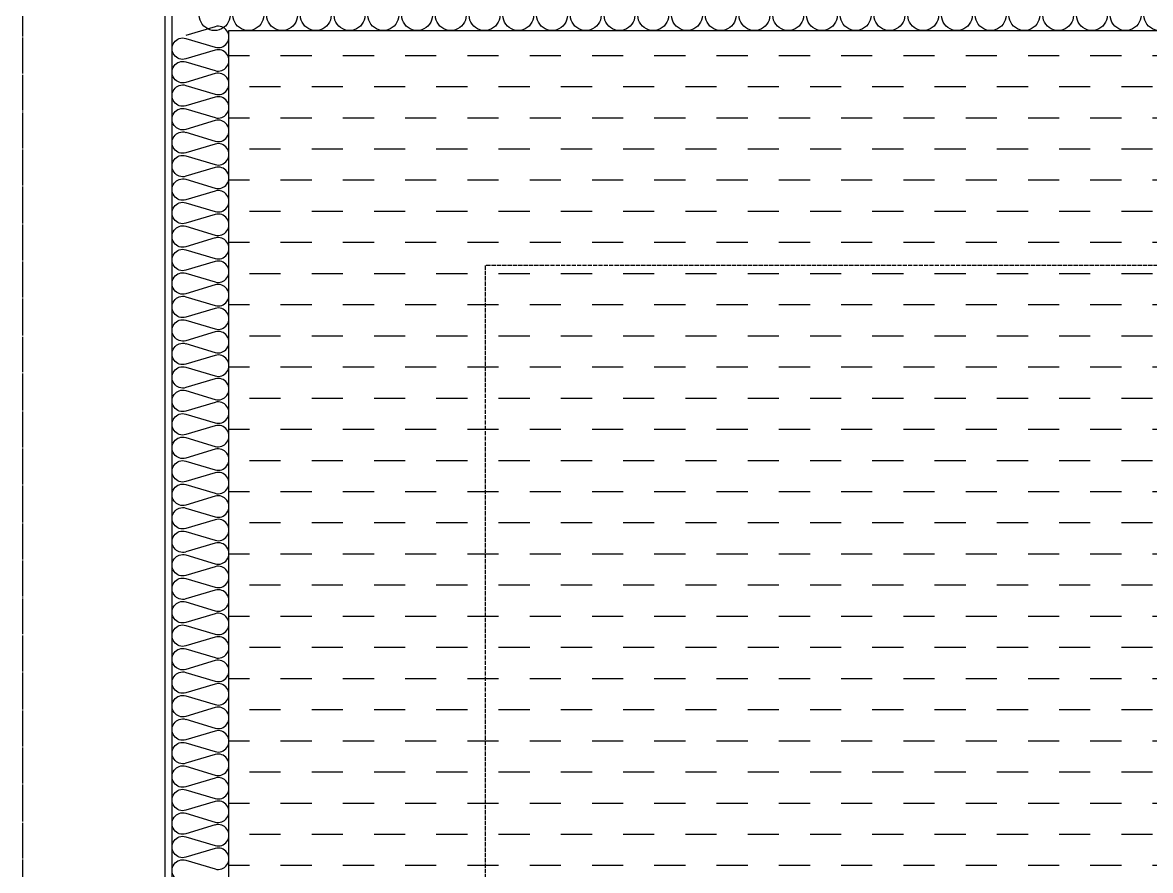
# Model space of a CAD drawing. Header units: millimetres. Extents: x 18456 to 179493, y -203649 to 469211.
# Drawn here: x 141600 to 143184, y 131989 to 133180 of the extents above; entities that cross this region are included whole.
import ezdxf

# ---------------------------------------------------------------- set-up
doc = ezdxf.new("R2010")
doc.units = ezdxf.units.MM
doc.linetypes.add('X-평면도(기본형)$0$CEN', pattern=[52.5, 50, -1, 0.5, -1])
doc.linetypes.add('X-평면도(기본형)$0$HID2', pattern=[7.5, 6, -1.5])
for name, color, linetype, true_color in [('X-평면도(기본형)$0$CEN', 1, 'X-평면도(기본형)$0$CEN', 0xff0000), ('X-평면도(기본형)$0$INS', 9, 'Continuous', 0x808080), ('X-평면도(기본형)$0$INSUL', 9, 'Continuous', 0x808080), ('X-평면도(기본형)$0$UIS', 7, 'X-평면도(기본형)$0$HID2', 0x000000), ('X-평면도(기본형)$0$W1', 2, 'Continuous', 0xffff00), ('X-평면도(기본형)$0$설비OPEN', 9, 'Continuous', 0x808080)]:
    doc.layers.add(name, color=color, linetype=linetype, true_color=true_color)

# ---------------------------------------------------------------- blocks, each defined once
blk = doc.blocks.new('U182 (X-평면도(기본형)$0$ins-l)')
at = {"layer": 'X-평면도(기본형)$0$INSUL', "color": 8, "true_color": 0x808080}
for p, q in [((4612.2, 24.2), (4596.8, 75.8)), ((4632.9, 75.8), (4617.4, 24.2)), ((4653.5, 24.2), (4638, 75.8)), ((4674.1, 75.8), (4658.6, 24.2)), ((4694.7, 24.2), (4679.2, 75.8)), ((4715.3, 75.8), (4699.8, 24.2)), ((4735.9, 24.2), (4720.4, 75.8)), ((4756.5, 75.8), (4741.1, 24.2)), ((4777.1, 24.2), (4761.7, 75.8)), ((4797.7, 75.8), (4782.3, 24.2)), ((4818.3, 24.2), (4802.9, 75.8)), ((4839, 75.8), (4823.5, 24.2)), ((4859.6, 24.2), (4844.1, 75.8)), ((4880.2, 75.8), (4864.7, 24.2)), ((4900.8, 24.2), (4885.3, 75.8)), ((4921.4, 75.8), (4905.9, 24.2)), ((4942, 24.2), (4926.5, 75.8)), ((4962.6, 75.8), (4947.2, 24.2)), ((4983.2, 24.2), (4967.8, 75.8)), ((5003.8, 75.8), (4988.4, 24.2)), ((5024.4, 24.2), (5009, 75.8)), ((5045, 75.8), (5029.6, 24.2)), ((5065.7, 24.2), (5050.2, 75.8)), ((5086.3, 75.8), (5070.8, 24.2)), ((5106.9, 24.2), (5091.4, 75.8)), ((5127.5, 75.8), (5112, 24.2)), ((5148.1, 24.2), (5132.6, 75.8)), ((5168.7, 75.8), (5153.3, 24.2)), ((5189.3, 24.2), (5173.9, 75.8)), ((5209.9, 75.8), (5194.5, 24.2)), ((5230.5, 24.2), (5215.1, 75.8)), ((5251.1, 75.8), (5235.7, 24.2)), ((5271.8, 24.2), (5256.3, 75.8)), ((5292.4, 75.8), (5276.9, 24.2)), ((5313, 24.2), (5297.5, 75.8)), ((5333.6, 75.8), (5318.1, 24.2)), ((5354.2, 24.2), (5338.7, 75.8)), ((5374.8, 75.8), (5359.3, 24.2)), ((5395.4, 24.2), (5380, 75.8)), ((5416, 75.8), (5400.6, 24.2)), ((5436.6, 24.2), (5421.2, 75.8)), ((5457.2, 75.8), (5441.8, 24.2)), ((5477.9, 24.2), (5462.4, 75.8)), ((5498.5, 75.8), (5483, 24.2)), ((5519.1, 24.2), (5503.6, 75.8)), ((5539.7, 75.8), (5524.2, 24.2)), ((5560.3, 24.2), (5544.8, 75.8)), ((5580.9, 75.8), (5565.4, 24.2)), ((5601.5, 24.2), (5586.1, 75.8)), ((5622.1, 75.8), (5606.7, 24.2)), ((5642.7, 24.2), (5627.3, 75.8)), ((5663.3, 75.8), (5647.9, 24.2)), ((5684, 24.2), (5668.5, 75.8)), ((5704.6, 75.8), (5689.1, 24.2)), ((5725.2, 24.2), (5709.7, 75.8)), ((5745.8, 75.8), (5730.3, 24.2)), ((5766.4, 24.2), (5750.9, 75.8)), ((5787, 75.8), (5771.5, 24.2)), ((5807.6, 24.2), (5792.2, 75.8)), ((5828.2, 75.8), (5812.8, 24.2)), ((5848.8, 24.2), (5833.4, 75.8)), ((5869.4, 75.8), (5854, 24.2)), ((5890.1, 24.2), (5874.6, 75.8)), ((5910.7, 75.8), (5895.2, 24.2)), ((5931.3, 24.2), (5915.8, 75.8)), ((5951.9, 75.8), (5936.4, 24.2)), ((5972.5, 24.2), (5957, 75.8)), ((5993.1, 75.8), (5977.6, 24.2)), ((6013.7, 24.2), (5998.3, 75.8)), ((6034.3, 75.8), (6018.9, 24.2)), ((6054.9, 24.2), (6039.5, 75.8)), ((6075.5, 75.8), (6060.1, 24.2))]:
    blk.add_line(p, q, dxfattribs=at)
at = {"layer": 'X-평면도(기본형)$0$INSUL', "color": 8, "true_color": 0x808080, "extrusion": (0, 0, -1)}
for centre in [(-4614.8, 81.2), (-4656, 81.2), (-4697.3, 81.2), (-4738.5, 81.2), (-4779.7, 81.2), (-4820.9, 81.2), (-4862.1, 81.2), (-4903.4, 81.2), (-4944.6, 81.2), (-4985.8, 81.2), (-5027, 81.2), (-5068.2, 81.2), (-5109.5, 81.2), (-5150.7, 81.2), (-5191.9, 81.2), (-5233.1, 81.2), (-5274.3, 81.2), (-5315.6, 81.2), (-5356.8, 81.2), (-5398, 81.2), (-5439.2, 81.2), (-5480.4, 81.2), (-5521.7, 81.2), (-5562.9, 81.2), (-5604.1, 81.2), (-5645.3, 81.2), (-5686.5, 81.2), (-5727.8, 81.2), (-5769, 81.2), (-5810.2, 81.2), (-5851.4, 81.2), (-5892.6, 81.2), (-5933.8, 81.2), (-5975.1, 81.2), (-6016.3, 81.2), (-6057.5, 81.2)]:
    blk.add_arc(centre, 18.8, 343.3008, 196.6992, dxfattribs=at)
at = {"layer": 'X-평면도(기본형)$0$INSUL', "color": 8, "true_color": 0x808080}
for centre in [(4594.2, 18.8), (4635.4, 18.8), (4676.6, 18.8), (4717.9, 18.8), (4759.1, 18.8), (4800.3, 18.8), (4841.5, 18.8), (4882.7, 18.8), (4924, 18.8), (4965.2, 18.8), (5006.4, 18.8), (5047.6, 18.8), (5088.8, 18.8), (5130.1, 18.8), (5171.3, 18.8), (5212.5, 18.8), (5253.7, 18.8), (5294.9, 18.8), (5336.2, 18.8), (5377.4, 18.8), (5418.6, 18.8), (5459.8, 18.8), (5501, 18.8), (5542.3, 18.8), (5583.5, 18.8), (5624.7, 18.8), (5665.9, 18.8), (5707.1, 18.8), (5748.4, 18.8), (5789.6, 18.8), (5830.8, 18.8), (5872, 18.8), (5913.2, 18.8), (5954.5, 18.8), (5995.7, 18.8), (6036.9, 18.8)]:
    blk.add_arc(centre, 18.8, 163.3008, 16.6992, dxfattribs=at)
blk = doc.blocks.new('U70 (X-평면도(기본형)$0$ins-l)')
at = {"layer": 'X-평면도(기본형)$0$INSUL', "color": 8, "true_color": 0x808080}
for centre in [(554.7, 18.8), (595.9, 18.8), (637.1, 18.8), (678.3, 18.8), (719.6, 18.8), (760.8, 18.8), (802, 18.8), (843.2, 18.8), (884.4, 18.8), (925.7, 18.8), (966.9, 18.8), (1008.1, 18.8), (1049.3, 18.8), (1090.5, 18.8), (1131.8, 18.8), (1173, 18.8), (1214.2, 18.8), (1255.4, 18.8), (1296.6, 18.8), (1337.9, 18.8), (1379.1, 18.8), (1420.3, 18.8), (1461.5, 18.8), (1502.7, 18.8), (1544, 18.8), (1585.2, 18.8), (1626.4, 18.8), (1667.6, 18.8), (1708.8, 18.8)]:
    blk.add_arc(centre, 18.8, 163.3008, 16.6992, dxfattribs=at)

msp = doc.modelspace()

# ---------------------------------------------------------------- hatches: boundary and pattern name
at = {"layer": 'X-평면도(기본형)$0$설비OPEN'}
h = msp.add_hatch(dxfattribs=at)
h.set_pattern_fill('DASH', color=256, scale=350, style=0, pattern_type=2)
h.set_pattern_definition([(0, (2049.63, -16491.053), (43.75, 43.75), [43.75, -43.75])])
h.paths.add_polyline_path([(142189.6, 128943.9), (141889.6, 128943.9), (141889.6, 133168.9), (143259.6, 133168.9), (143259.6, 131813.9), (142189.6, 131813.9)], flags=0)

# ---------------------------------------------------------------- linework, layer by layer
at = {"layer": 'X-평면도(기본형)$0$CEN'}
msp.add_line((141599.6, 136098.9), (141599.6, 125703.9), dxfattribs=at)
at = {"layer": 'X-평면도(기본형)$0$INS'}
for p, q in [((141809.6, 128313.9), (141809.6, 133283.9)), ((141889.6, 133168.9), (143949.6, 133168.9)), ((141889.6, 128233.9), (141889.6, 133168.9))]:
    msp.add_line(p, q, dxfattribs=at)
at = {"layer": 'X-평면도(기본형)$0$UIS'}
msp.add_lwpolyline([(147688.6, 128243.9), (148049.6, 128243.9), (148049.6, 133143.9), (144274.6, 133143.9), (144274.6, 132838.9), (142249.6, 132838.9), (142249.6, 128943.9)], dxfattribs=at)
at = {"layer": 'X-평면도(기본형)$0$W1'}
msp.add_line((141799.6, 133288.9), (141799.6, 128323.9), dxfattribs=at)
at = {"layer": 'X-평면도(기본형)$0$설비OPEN'}
msp.add_lwpolyline([(142189.6, 128943.9), (141889.6, 128943.9), (141889.6, 133168.9), (143259.6, 133168.9), (143259.6, 131813.9), (142189.6, 131813.9)], close=True, dxfattribs=at)

# ---------------------------------------------------------------- block references
at = {"layer": 'X-평면도(기본형)$0$INSUL', "xscale": -1.149999999999999, "yscale": 1.149999999999999, "zscale": 1.149999999999999}
msp.add_blockref('U70 (X-평면도(기본형)$0$ins-l)', (143834.6, 133168.9), dxfattribs=at)
at = {"layer": 'X-평면도(기본형)$0$INSUL', "xscale": -0.7999999999999996, "yscale": 0.7999999999999996, "zscale": 0.7999999999999996, "rotation": 270}
msp.add_blockref('U182 (X-평면도(기본형)$0$ins-l)', (141809.6, 128313.9), dxfattribs=at)

doc.saveas('drawing.dxf')
